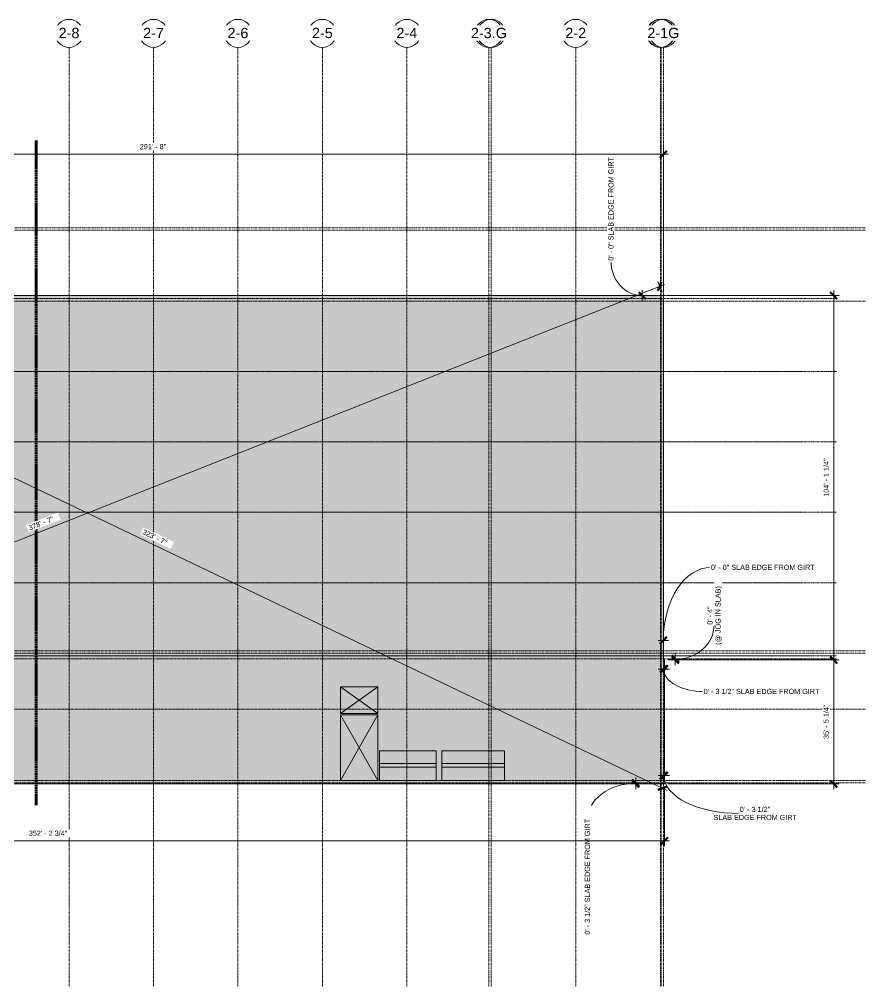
# Model space of a CAD drawing. Header units: inches. Extents: x 11161 to 16905, y -23494 to -20177.
# Drawn here: x 14003 to 16905, y -23494 to -20177 of the extents above; entities that cross this region are included whole.
import ezdxf

# ---------------------------------------------------------------- set-up
doc = ezdxf.new("R2010")
doc.units = ezdxf.units.IN
doc.header["$MEASUREMENT"] = 0
doc.linetypes.add('Dash', pattern=[0.25, 0.125, -0.125])
doc.linetypes.add('Grid Line 1_4_', pattern=[0.4375, 0.25, -0.0625, 0.0625, -0.0625])
for name, color, linetype, lineweight in [('A-ANNO-DIMS', 211, 'Continuous', 9), ('A-ANNO-DIMS-192', 211, 'Continuous', 9), ('A-ANNO-MATC', 214, 'Dash', 140), ('A-FLOR', 192, 'Continuous', 9), ('S-GRID', 1, 'Continuous', 9), ('S-GRID-IDEN', 1, 'Continuous', 9)]:
    doc.layers.add(name, color=color, linetype=linetype, lineweight=lineweight)
doc.styles.add('Arial', font='arial.ttf', dxfattribs={"height": 35.407186})
doc.styles.add('Arial_1', font='arial.ttf', dxfattribs={"height": 17.703593})
doc.dimstyles.new('Linear_-_3_32__Arial', dxfattribs={"dimscale": 12, "dimtxt": 18, "dimasz": 2, "dimexe": 1.5, "dimexo": 1, "dimgap": 1, "dimtad": 1, "dimrnd": 0.25, "dimzin": 1, "dimdsep": 46, "dimlunit": 4, "dimtxsty": 'Arial_1', "dimblk1": 'OBLIQUE', "dimblk2": 'OBLIQUE', "dimsah": 1, "dimcen": 0.09, "dimdle": 1.5, "dimazin": 0, "dimtfac": 1, "dimtdec": 4, "dimtix": 1, "dimtmove": 1, "dimatfit": 3, "dimfxl": 1, "dimtvp": 1, "dimtfill": 1, "dimfrac": 2, "dimtolj": 1, "dimtzin": 0, "dimarcsym": 2})
doc.dimstyles.new('Linear_-_3_32__Arial_1', dxfattribs={"dimscale": 12, "dimtxt": 18, "dimasz": 2, "dimexe": 1.5, "dimexo": 1, "dimgap": 1, "dimtad": 1, "dimrnd": 0.25, "dimzin": 1, "dimdsep": 46, "dimlunit": 4, "dimtxsty": 'Arial_1', "dimblk1": 'OBLIQUE', "dimblk2": 'OBLIQUE', "dimsah": 1, "dimcen": 0.09, "dimdle": 1.5, "dimazin": 0, "dimtfac": 1, "dimtdec": 4, "dimtix": 1, "dimtmove": 0, "dimatfit": 3, "dimfxl": 1, "dimtvp": 1, "dimtfill": 1, "dimfrac": 2, "dimtolj": 1, "dimtzin": 0, "dimarcsym": 2})

# ---------------------------------------------------------------- blocks, each defined once
blk = doc.blocks.new('Grid - Grid Head - Circle-13776-Slab Outline')
at = {"layer": 'S-GRID-IDEN'}
blk.add_circle((0, 0), 0.25, dxfattribs=at)
blk = doc.blocks.new('DIMBLOCK1-Slab Outline')
at = {"layer": 'A-ANNO-DIMS-192'}
for p, q in [((16193.3, -22770.3), (16232.8, -22770.3)), ((16211.3, -22765.3), (16211.3, -22788.3)), ((16211.3, -22770.3), (16211.3, -22765.3)), ((16214.8, -22765.3), (16214.8, -22788.3)), ((16214.8, -22770.3), (16214.8, -22765.3))]:
    blk.add_line(p, q, dxfattribs=at)
at = {"layer": 'A-ANNO-DIMS-192', "lineweight": 50}
for p, q in [((16211.3, -22770.3), (16199.3, -22782.3)), ((16214.8, -22770.3), (16202.8, -22782.3)), ((16211.3, -22770.3), (16223.3, -22758.3)), ((16214.8, -22770.3), (16226.8, -22758.3))]:
    blk.add_line(p, q, dxfattribs=at)
at = {"layer": 'A-ANNO-DIMS-192'}
blk.add_ellipse((16473.3, -22770.3), major_axis=(260.3, 0), ratio=0.499712, start_param=3.141593, end_param=4.712389, dxfattribs=at)
at = {"layer": 'A-ANNO-DIMS-192', "color": 0, "insert": (16383.5, -22905.1), "char_height": 17.704, "width": 340.283, "attachment_point": 1, "line_spacing_factor": 0.938532, "style": 'Arial_1', "bg_fill": 3, "box_fill_scale": 1.25, "bg_fill_color": 0, "bg_fill_transparency": 0}
blk.add_mtext('SLAB EDGE FROM GIRT', dxfattribs=at)
at = {"layer": 'A-ANNO-DIMS-192', "color": 0, "insert": (16473.3, -22877.4), "char_height": 17.704, "width": 124.615, "attachment_point": 1, "line_spacing_factor": 0.938532, "style": 'Arial_1', "bg_fill": 3, "box_fill_scale": 1.25, "bg_fill_color": 0, "bg_fill_transparency": 0}
blk.add_mtext('0\' - 3 1/2"', dxfattribs=at)
blk = doc.blocks.new('_Oblique')
at = {"color": 0, "linetype": 'ByBlock', "lineweight": -2}
blk.add_line((-0.5, -0.5), (0.5, 0.5), dxfattribs=at)
blk = doc.blocks.new('DIMBLOCK2-Slab Outline')
at = {"layer": 'A-ANNO-DIMS-192', "lineweight": 50}
for p, q in [((16116.5, -22795.3), (16104.5, -22783.3)), ((16116.5, -22798.8), (16104.5, -22786.8)), ((16116.5, -22795.3), (16128.5, -22807.3)), ((16116.5, -22798.8), (16128.5, -22810.8))]:
    blk.add_line(p, q, dxfattribs=at)
at = {"layer": 'A-ANNO-DIMS-192'}
for p, q in [((16116.5, -22816.8), (16116.5, -22777.3)), ((16111.5, -22795.3), (16134.5, -22795.3)), ((16116.5, -22795.3), (16111.5, -22795.3)), ((16111.5, -22798.8), (16134.5, -22798.8)), ((16116.5, -22798.8), (16111.5, -22798.8))]:
    blk.add_line(p, q, dxfattribs=at)
blk.add_ellipse((16116.5, -22921.5), major_axis=(165.5, 0), ratio=0.752081, start_param=1.570796, end_param=3.141593, dxfattribs=at)
at = {"layer": 'A-ANNO-DIMS-192', "color": 0, "insert": (15941.9, -23315.8), "char_height": 17.704, "width": 473.206, "attachment_point": 1, "rotation": 90, "line_spacing_factor": 0.938532, "style": 'Arial_1', "bg_fill": 3, "box_fill_scale": 1.25, "bg_fill_color": 0, "bg_fill_transparency": 0}
blk.add_mtext('0\' - 3 1/2" SLAB EDGE FROM GIRT', dxfattribs=at)
blk = doc.blocks.new('DIMBLOCK5-Slab Outline')
at = {"layer": 'A-ANNO-DIMS-192'}
for p, q in [((16252, -22391.6), (16252, -22351.6)), ((16226.8, -22373.6), (16270, -22373.6)), ((16252, -22373.6), (16226.8, -22373.6)), ((16247, -22369.6), (16270, -22369.6)), ((16252, -22369.6), (16247, -22369.6))]:
    blk.add_line(p, q, dxfattribs=at)
at = {"layer": 'A-ANNO-DIMS-192', "lineweight": 50}
for p, q in [((16252, -22369.6), (16240, -22357.6)), ((16252, -22373.6), (16240, -22361.6)), ((16252, -22369.6), (16264, -22381.6)), ((16252, -22373.6), (16264, -22385.6))]:
    blk.add_line(p, q, dxfattribs=at)
at = {"layer": 'A-ANNO-DIMS-192'}
blk.add_ellipse((16252, -22253.1), major_axis=(133.2, 0), ratio=0.889206, start_param=4.712389, end_param=6.283185, dxfattribs=at)
at = {"layer": 'A-ANNO-DIMS-192', "color": 0, "insert": (16390, -22321.7), "char_height": 17.704, "width": 240.258, "attachment_point": 1, "rotation": 90, "line_spacing_factor": 0.938532, "style": 'Arial_1', "bg_fill": 3, "box_fill_scale": 1.25, "bg_fill_color": 0, "bg_fill_transparency": 0}
blk.add_mtext('(@ JOG IN SLAB)', dxfattribs=at)
at = {"layer": 'A-ANNO-DIMS-192', "color": 0, "insert": (16362.3, -22253.1), "char_height": 17.7, "width": 75.434, "attachment_point": 1, "rotation": 90, "line_spacing_factor": 0.938532, "style": 'Arial_1', "bg_fill": 3, "box_fill_scale": 1.25, "bg_fill_color": 0, "bg_fill_transparency": 0}
blk.add_mtext('0\' - 4"', dxfattribs=at)
blk = doc.blocks.new('DIMBLOCK6-Slab Outline')
at = {"layer": 'A-ANNO-DIMS-192'}
for p, q in [((16193.3, -22306.7), (16229.3, -22306.7)), ((16211.3, -22301.7), (16211.3, -22324.7)), ((16211.3, -22306.7), (16211.3, -22301.7)), ((16211.3, -22301.7), (16211.3, -22324.7)), ((16211.3, -22306.7), (16211.3, -22301.7))]:
    blk.add_line(p, q, dxfattribs=at)
at = {"layer": 'A-ANNO-DIMS-192', "lineweight": 50}
for q in [(16199.3, -22318.7), (16199.3, -22318.7), (16223.3, -22294.7), (16223.3, -22294.7)]:
    blk.add_line((16211.3, -22306.7), q, dxfattribs=at)
at = {"layer": 'A-ANNO-DIMS-192'}
blk.add_ellipse((16374.3, -22306.7), major_axis=(0, 250.3), ratio=0.651136, start_param=0, end_param=1.570796, dxfattribs=at)
at = {"layer": 'A-ANNO-DIMS-192', "color": 0, "insert": (16374.3, -22047.3), "char_height": 17.704, "width": 424.025, "attachment_point": 1, "line_spacing_factor": 0.938532, "style": 'Arial_1', "bg_fill": 3, "box_fill_scale": 1.25, "bg_fill_color": 0, "bg_fill_transparency": 0}
blk.add_mtext('0\' - 0" SLAB EDGE FROM GIRT', dxfattribs=at)
blk = doc.blocks.new('DIMBLOCK7-Slab Outline')
at = {"layer": 'A-ANNO-DIMS-192'}
for p, q in [((16193.3, -22405.1), (16232.8, -22405.1)), ((16211.3, -22400.1), (16211.3, -22423.1)), ((16211.3, -22405.1), (16211.3, -22400.1)), ((16214.8, -22400.1), (16214.8, -22423.1)), ((16214.8, -22405.1), (16214.8, -22400.1))]:
    blk.add_line(p, q, dxfattribs=at)
at = {"layer": 'A-ANNO-DIMS-192', "lineweight": 50}
for p, q in [((16211.3, -22405.1), (16199.3, -22417.1)), ((16214.8, -22405.1), (16202.8, -22417.1)), ((16211.3, -22405.1), (16223.3, -22393.1)), ((16214.8, -22405.1), (16226.8, -22393.1))]:
    blk.add_line(p, q, dxfattribs=at)
at = {"layer": 'A-ANNO-DIMS-192'}
blk.add_ellipse((16349.5, -22405.1), major_axis=(136.5, 0), ratio=0.564255, start_param=3.141593, end_param=4.712389, dxfattribs=at)
at = {"layer": 'A-ANNO-DIMS-192', "color": 0, "insert": (16349.5, -22472.9), "char_height": 17.704, "width": 473.206, "attachment_point": 1, "line_spacing_factor": 0.938532, "style": 'Arial_1', "bg_fill": 3, "box_fill_scale": 1.25, "bg_fill_color": 0, "bg_fill_transparency": 0}
blk.add_mtext('0\' - 3 1/2" SLAB EDGE FROM GIRT', dxfattribs=at)
blk = doc.blocks.new('DIMBLOCK8-Slab Outline')
at = {"layer": 'A-ANNO-DIMS-192', "lineweight": 50}
for q in [(16126.7, -21112.3), (16126.7, -21112.3), (16150.7, -21136.3), (16150.7, -21136.3)]:
    blk.add_line((16138.7, -21124.3), q, dxfattribs=at)
at = {"layer": 'A-ANNO-DIMS-192'}
for p, q in [((16133.8, -21124.3), (16156.7, -21124.3)), ((16138.7, -21124.3), (16133.8, -21124.3)), ((16133.8, -21124.3), (16156.7, -21124.3)), ((16138.7, -21124.3), (16133.8, -21124.3)), ((16138.7, -21142.3), (16138.7, -21106.3))]:
    blk.add_line(p, q, dxfattribs=at)
blk.add_ellipse((16138.7, -21004.9), major_axis=(0, 119.4), ratio=0.895953, start_param=1.570796, end_param=3.141593, dxfattribs=at)
at = {"layer": 'A-ANNO-DIMS-192', "color": 0, "insert": (16022.7, -21004.9), "char_height": 17.704, "width": 424.025, "attachment_point": 1, "rotation": 90, "line_spacing_factor": 0.938532, "style": 'Arial_1', "bg_fill": 3, "box_fill_scale": 1.25, "bg_fill_color": 0, "bg_fill_transparency": 0}
blk.add_mtext('0\' - 0" SLAB EDGE FROM GIRT', dxfattribs=at)
blk = doc.blocks.new('DIMBLOCK12-Slab Outline')
at = {"layer": 'A-ANNO-DIMS-192'}
for p, q in [((16223.3, -21124.3), (16813.6, -21124.3)), ((16795.6, -21124.3), (16223.3, -21124.3)), ((16795.6, -21106.3), (16795.6, -22373.6)), ((16226.8, -22373.6), (16813.6, -22373.6)), ((16795.6, -22373.6), (16226.8, -22373.6))]:
    blk.add_line(p, q, dxfattribs=at)
at = {"layer": 'A-ANNO-DIMS-192', "lineweight": 50}
for p, q in [((16795.6, -21124.3), (16783.6, -21112.3)), ((16795.6, -21124.3), (16807.6, -21136.3)), ((16795.6, -22373.6), (16783.6, -22361.6)), ((16795.6, -22373.6), (16807.6, -22385.6))]:
    blk.add_line(p, q, dxfattribs=at)
at = {"layer": 'A-ANNO-DIMS-192', "color": 0, "insert": (16760.6, -21814.4), "char_height": 17.704, "width": 157.182, "attachment_point": 1, "rotation": 90, "line_spacing_factor": 0.938532, "style": 'Arial_1', "bg_fill": 3, "box_fill_scale": 1.25, "bg_fill_color": 0, "bg_fill_transparency": 0}
blk.add_mtext('104\' - 1 1/4"', dxfattribs=at)
blk = doc.blocks.new('DIMBLOCK13-Slab Outline')
at = {"layer": 'A-ANNO-DIMS-192'}
for p, q in [((16226.8, -22373.6), (16813.6, -22373.6)), ((16795.6, -22373.6), (16226.8, -22373.6)), ((16795.6, -22373.6), (16795.6, -22816.8)), ((16226.8, -22798.8), (16813.6, -22798.8)), ((16795.6, -22798.8), (16226.8, -22798.8))]:
    blk.add_line(p, q, dxfattribs=at)
at = {"layer": 'A-ANNO-DIMS-192', "lineweight": 50}
for p, q in [((16795.6, -22373.6), (16783.6, -22361.6)), ((16795.6, -22373.6), (16807.6, -22385.6)), ((16795.6, -22798.8), (16783.6, -22786.8)), ((16795.6, -22798.8), (16807.6, -22810.8))]:
    blk.add_line(p, q, dxfattribs=at)
at = {"layer": 'A-ANNO-DIMS-192', "color": 0, "insert": (16760.6, -22644.9), "char_height": 17.704, "width": 140.898, "attachment_point": 1, "rotation": 90, "line_spacing_factor": 0.938532, "style": 'Arial_1', "bg_fill": 3, "box_fill_scale": 1.25, "bg_fill_color": 0, "bg_fill_transparency": 0}
blk.add_mtext('35\' - 5 1/4"', dxfattribs=at)
blk = doc.blocks.new('DIMBLOCK15-Slab Outline')
at = {"layer": 'A-ANNO-DIMS-192'}
for p, q in [((12711.3, -20879.6), (12711.3, -20621.6)), ((16211.3, -21112.3), (16211.3, -20621.6)), ((12711.3, -20639.6), (16229.3, -20639.6)), ((12711.3, -20639.6), (12711.3, -20879.6)), ((16211.3, -20639.6), (16211.3, -21112.3))]:
    blk.add_line(p, q, dxfattribs=at)
at = {"layer": 'A-ANNO-DIMS-192', "lineweight": 50}
for p, q in [((12711.3, -20639.6), (12723.3, -20627.6)), ((16211.3, -20639.6), (16223.3, -20627.6)), ((12711.3, -20639.6), (12699.3, -20651.6)), ((16211.3, -20639.6), (16199.3, -20651.6))]:
    blk.add_line(p, q, dxfattribs=at)
at = {"layer": 'A-ANNO-DIMS-192', "color": 0, "insert": (14416.3, -20604.7), "char_height": 17.7, "width": 108, "attachment_point": 1, "line_spacing_factor": 0.938532, "style": 'Arial_1', "bg_fill": 3, "box_fill_scale": 1.25, "bg_fill_color": 0, "bg_fill_transparency": 0}
blk.add_mtext('291\' - 8"', dxfattribs=at)
blk = doc.blocks.new('DIMBLOCK17-Slab Outline')
at = {"layer": 'A-ANNO-DIMS-192'}
for p, q in [((11988.1, -22810.8), (11988.1, -23012.2)), ((11988.1, -22994.2), (11988.1, -22810.8)), ((16214.8, -22810.8), (16214.8, -23012.2)), ((16214.8, -22994.2), (16214.8, -22810.8)), ((11970.1, -22994.2), (16232.8, -22994.2))]:
    blk.add_line(p, q, dxfattribs=at)
at = {"layer": 'A-ANNO-DIMS-192', "lineweight": 50}
for p, q in [((11988.1, -22994.2), (12000.1, -22982.2)), ((16214.8, -22994.2), (16226.8, -22982.2)), ((11988.1, -22994.2), (11976.1, -23006.2)), ((16214.8, -22994.2), (16202.8, -23006.2))]:
    blk.add_line(p, q, dxfattribs=at)
at = {"layer": 'A-ANNO-DIMS-192', "color": 0, "insert": (14035.9, -22959.2), "char_height": 17.704, "width": 157.182, "attachment_point": 1, "line_spacing_factor": 0.938532, "style": 'Arial_1', "bg_fill": 3, "box_fill_scale": 1.25, "bg_fill_color": 0, "bg_fill_transparency": 0}
blk.add_mtext('352\' - 2 3/4"', dxfattribs=at)
blk = doc.blocks.new('DIMBLOCK18-Slab Outline')
at = {"layer": 'A-ANNO-DIMS-192'}
for p, q in [((16224.2, -22821), (12688.2, -21131)), ((12706.1, -21135.1), (12696.7, -21155)), ((12704.4, -21138.7), (12706.1, -21135.1)), ((16209.6, -22809.6), (16200.2, -22829.5)), ((16207.9, -22813.2), (16209.6, -22809.6))]:
    blk.add_line(p, q, dxfattribs=at)
at = {"layer": 'A-ANNO-DIMS-192', "lineweight": 50}
for p, q in [((12704.4, -21138.7), (12688.4, -21144.4)), ((12704.4, -21138.7), (12720.4, -21133.1)), ((16207.9, -22813.2), (16191.9, -22818.9)), ((16207.9, -22813.2), (16223.9, -22807.6))]:
    blk.add_line(p, q, dxfattribs=at)
at = {"layer": 'A-ANNO-DIMS-192', "color": 0, "insert": (14430.7, -21925), "char_height": 17.7, "width": 108, "attachment_point": 1, "rotation": 334.4545, "line_spacing_factor": 0.938532, "style": 'Arial_1', "bg_fill": 3, "box_fill_scale": 1.25, "bg_fill_color": 0, "bg_fill_transparency": 0}
blk.add_mtext('323\' - 7"', dxfattribs=at)
blk = doc.blocks.new('DIMBLOCK19-Slab Outline')
at = {"layer": 'A-ANNO-DIMS-192'}
for p, q in [((16215.4, -21085.8), (11958.7, -22773.5)), ((16206.9, -21113.1), (16192, -21075.7)), ((16198.7, -21092.4), (16206.9, -21113.1)), ((11983.6, -22787.6), (11968.8, -22750.2)), ((11975.4, -22766.9), (11983.6, -22787.6))]:
    blk.add_line(p, q, dxfattribs=at)
at = {"layer": 'A-ANNO-DIMS-192', "lineweight": 50}
for p, q in [((16198.7, -21092.4), (16191.9, -21108)), ((16198.7, -21092.4), (16205.4, -21076.8)), ((11975.4, -22766.9), (11982.1, -22751.3)), ((11975.4, -22766.9), (11968.7, -22782.5))]:
    blk.add_line(p, q, dxfattribs=at)
at = {"layer": 'A-ANNO-DIMS-192', "color": 0, "insert": (14032.3, -21913.7), "char_height": 17.7, "width": 108, "attachment_point": 1, "rotation": 21.6281, "line_spacing_factor": 0.938532, "style": 'Arial_1', "bg_fill": 3, "box_fill_scale": 1.25, "bg_fill_color": 0, "bg_fill_transparency": 0}
blk.add_mtext('378\' - 7"', dxfattribs=at)

msp = doc.modelspace()

# ---------------------------------------------------------------- hatches: boundary and pattern name
at = {"layer": 'A-FLOR'}
h = msp.add_hatch(color=256, dxfattribs=at)
h.paths.add_polyline_path([(16214.817, -22798.803), (16214.817, -22373.553), (16211.317, -22373.553), (16211.317, -21124.303), (12711.317, -21124.303), (12711.317, -20891.553), (11988.067, -20891.553), (11988.067, -22798.803), (14099.88, -22798.803)], flags=0)
h.paths.add_polyline_path([(15237.692, -22787.303), (15237.692, -22685.075), (15432.067, -22685.075), (15432.067, -22787.303)], flags=0)
h.paths.add_polyline_path([(15667.192, -22787.303), (15451.317, -22787.303), (15451.317, -22685.075), (15667.192, -22685.075)], flags=0)
h.paths.add_polyline_path([(15104.442, -22787.303), (15104.442, -22561.678), (15232.942, -22561.678), (15232.942, -22787.303)], flags=0)
h.paths.add_polyline_path([(15232.942, -22556.928), (15104.442, -22556.928), (15104.442, -22465.553), (15232.942, -22465.553)], flags=0)
h.paths.add_polyline_path([(12532.547, -21105.847), (12532.547, -20899.553), (12703.317, -20899.553), (12703.317, -21105.847)], flags=0)
for points in [[(15104.442, -22556.928), (15168.692, -22511.24), (15104.442, -22465.553), (15104.442, -22511.24)], [(15168.692, -22511.24), (15232.942, -22465.553), (15104.442, -22465.553)], [(15232.942, -22556.928), (15232.942, -22465.553), (15168.692, -22511.24)], [(15168.692, -22556.928), (15232.942, -22556.928), (15168.692, -22511.24), (15104.442, -22556.928)], [(15168.692, -22674.49), (15232.942, -22561.678), (15104.442, -22561.678)], [(15104.442, -22787.303), (15168.692, -22674.49), (15104.442, -22561.678), (15104.442, -22674.49)], [(15232.942, -22787.303), (15232.942, -22561.678), (15168.692, -22674.49)], [(15232.942, -22787.303), (15168.692, -22674.49), (15104.442, -22787.303), (15168.692, -22787.303)], [(15237.692, -22728.45), (15432.067, -22728.45), (15432.067, -22685.075), (15237.692, -22685.075)], [(15667.192, -22728.45), (15667.192, -22685.075), (15451.317, -22685.075), (15451.317, -22728.45), (15591.43, -22728.45)], [(15239.842, -22740.95), (15432.067, -22740.95), (15432.067, -22728.45), (15237.692, -22728.45), (15237.692, -22740.95)], [(15237.692, -22787.303), (15432.067, -22787.303), (15432.067, -22740.95), (15237.692, -22740.95)], [(15569.597, -22740.95), (15667.192, -22740.95), (15667.192, -22728.45), (15451.317, -22728.45), (15451.317, -22740.95)], [(15488.634, -22787.303), (15667.192, -22787.303), (15667.192, -22740.95), (15451.317, -22740.95), (15451.317, -22787.303)]]:
    msp.add_hatch(color=256, dxfattribs=at).paths.add_polyline_path(points, flags=0)

# ---------------------------------------------------------------- linework, layer by layer
at = {"layer": 'A-ANNO-MATC'}
msp.add_line((14060.817, -20592.328), (14060.817, -22872.328), dxfattribs=at)
at = {"layer": 'A-FLOR'}
for p, q in [((12711.317, -21124.303), (16211.317, -21124.303)), ((16211.317, -21124.303), (16211.317, -22373.553)), ((16211.317, -22373.553), (16214.817, -22373.553)), ((16214.817, -22373.553), (16214.817, -22798.803)), ((15104.442, -22556.928), (15104.442, -22465.553)), ((15232.942, -22556.928), (15104.442, -22465.553)), ((15232.942, -22465.553), (15104.442, -22556.928)), ((15104.442, -22465.553), (15232.942, -22465.553)), ((15232.942, -22465.553), (15232.942, -22556.928)), ((15232.942, -22556.928), (15104.442, -22556.928)), ((15104.442, -22787.303), (15232.942, -22561.678)), ((15104.442, -22561.678), (15232.942, -22561.678)), ((15104.442, -22787.303), (15104.442, -22561.678)), ((15104.442, -22561.678), (15232.942, -22787.303)), ((15232.942, -22561.678), (15232.942, -22787.303)), ((15237.692, -22787.303), (15237.692, -22685.075)), ((15237.692, -22685.075), (15432.067, -22685.075)), ((15432.067, -22685.075), (15432.067, -22787.303)), ((15451.317, -22787.303), (15451.317, -22685.075)), ((15451.317, -22685.075), (15667.192, -22685.075)), ((15667.192, -22685.075), (15667.192, -22787.303)), ((15237.692, -22728.45), (15432.067, -22728.45)), ((15432.067, -22740.95), (15237.692, -22740.95)), ((15451.317, -22728.45), (15667.192, -22728.45)), ((15667.192, -22740.95), (15451.317, -22740.95)), ((15232.942, -22787.303), (15104.442, -22787.303)), ((15432.067, -22787.303), (15237.692, -22787.303)), ((15667.192, -22787.303), (15451.317, -22787.303)), ((16214.817, -22798.803), (11988.067, -22798.803))]:
    msp.add_line(p, q, dxfattribs=at)
at = {"layer": 'S-GRID', "linetype": 'Grid Line 1_4_'}
for p, q in [((14173.817, -23494.103), (14173.817, -20273.094)), ((14173.817, -23494.103), (14173.817, -20273.094)), ((14463.317, -23494.103), (14463.317, -20273.094)), ((14463.317, -23494.103), (14463.317, -20273.094)), ((14752.817, -23494.103), (14752.817, -20273.094)), ((14752.817, -23494.103), (14752.817, -20273.094)), ((15042.317, -23494.103), (15042.317, -20273.094)), ((15042.317, -23494.103), (15042.317, -20273.094)), ((15331.817, -23494.103), (15331.817, -20273.094)), ((15331.817, -23494.103), (15331.817, -20273.094)), ((15613.317, -23494.103), (15613.317, -20273.094)), ((15621.317, -23494.103), (15621.317, -20273.094)), ((15621.317, -23494.103), (15621.317, -20273.094)), ((15910.817, -23494.103), (15910.817, -20273.094)), ((15910.817, -23494.103), (15910.817, -20273.094)), ((16201.317, -23494.103), (16201.317, -20273.094)), ((16203.317, -23494.103), (16203.317, -20273.094)), ((16211.317, -23494.103), (16211.317, -20273.094)), ((16211.317, -23494.103), (16211.317, -20273.094)), ((16904.83, -20891.553), (11295.047, -20891.553)), ((16904.83, -20899.553), (11295.047, -20899.553)), ((16805.382, -21124.303), (11295.047, -21124.303)), ((16805.382, -21134.303), (11295.047, -21134.303)), ((16904.83, -21143.803), (11295.047, -21143.803)), ((16805.382, -21385.053), (11295.047, -21385.053)), ((16687.382, -21385.053), (11295.047, -21385.053)), ((16805.382, -21626.303), (11295.047, -21626.303)), ((16687.382, -21626.303), (11295.047, -21626.303)), ((16805.382, -21867.553), (11295.047, -21867.553)), ((16687.382, -21867.553), (11295.047, -21867.553)), ((16805.382, -22108.803), (11295.047, -22108.803)), ((16687.382, -22108.803), (11295.047, -22108.803)), ((16904.83, -22342.053), (11295.047, -22342.053)), ((16904.83, -22350.053), (11295.047, -22350.053)), ((16805.382, -22359.553), (11295.047, -22359.553)), ((16721.382, -22359.553), (11295.047, -22359.553)), ((16805.382, -22369.553), (11295.047, -22369.553)), ((16904.83, -22543.053), (11295.047, -22543.053)), ((16904.83, -22543.053), (11295.047, -22543.053)), ((16904.83, -22787.303), (11295.047, -22787.303)), ((16904.83, -22787.303), (11295.047, -22787.303)), ((16904.83, -22795.303), (11295.047, -22795.303)), ((16904.83, -22795.303), (11295.047, -22795.303))]:
    msp.add_line(p, q, dxfattribs=at)

# ---------------------------------------------------------------- block references
at = {"layer": 'S-GRID-IDEN', "xscale": 191.9999999999999, "yscale": 191.9999999999999, "zscale": 191.9999999999999}
for p in [(14173.817, -20225.094), (14463.317, -20225.094), (14752.817, -20225.094), (15042.317, -20225.094), (15331.817, -20225.094), (15621.317, -20225.094), (15910.817, -20225.094), (16211.317, -20225.094)]:
    msp.add_blockref('Grid - Grid Head - Circle-13776-Slab Outline', p, dxfattribs=at)

# ---------------------------------------------------------------- next in the draw order: texts
at = {"layer": 'S-GRID-IDEN', "char_height": 35.4072, "attachment_point": 2, "line_spacing_factor": 0.938532, "style": 'Arial', "bg_fill": 3, "box_fill_scale": 1.25, "bg_fill_color": 0, "bg_fill_transparency": 0}
for s, insert, width in [('1-8', (14173.807, -20206.22), 85.104), ('1-7', (14463.307, -20206.22), 85.104), ('1-6', (14752.807, -20206.22), 85.104), ('1-5', (15042.307, -20206.22), 85.104), ('1-4', (15331.807, -20206.22), 85.104), ('1-3', (15621.307, -20206.22), 85.104), ('1-2', (15910.807, -20206.22), 85.104), ('1-1G', (16211.307, -20206.22), 130.896)]:
    msp.add_mtext(s, dxfattribs=dict(at, insert=insert, width=width))

# ---------------------------------------------------------------- next in the draw order: dimensions: what is measured, and where the dimension line sits
at = {"layer": 'A-ANNO-DIMS'}
dim = msp.add_linear_dim(base=(16121.773522099, -21124.302810397), p1=(16121.773522099, -21124.302810397), p2=(16121.773522099, -21124.302810397), dimstyle='Linear_-_3_32__Arial', override={"dimpost": '<>SLAB EDGE FROM GIRT', "dimfxl": 0}, dxfattribs=at)
dim.commit()
dim.dimension.update_dxf_attribs({"geometry": 'DIMBLOCK8-Slab Outline', "text_midpoint": (16034.476969514, -20792.919870163), "dimtype": 160, "text_rotation": 90})
dim = msp.add_linear_dim(base=(16252.019, -22369.553), p1=(16214.817, -22373.553), p2=(16235.048, -22369.553), angle=90, text='<>\\X(@ JOG IN SLAB)', dimstyle='Linear_-_3_32__Arial', override={"dimpost": '<>', "dimfxl": 20.623249}, dxfattribs=at)
dim.commit()
dim.dimension.update_dxf_attribs({"geometry": 'DIMBLOCK5-Slab Outline', "text_midpoint": (16385.905, -22253.07), "dimtype": 160, "text_rotation": 90})
dim = msp.add_linear_dim(base=(16214.817, -22770.289), p1=(16211.317, -22753.318), p2=(16214.817, -22753.318), text='<>\\XSLAB EDGE FROM GIRT', dimstyle='Linear_-_3_32__Arial', override={"dimpost": '<>', "dimfxl": 3.5}, dxfattribs=at)
dim.commit()
dim.dimension.update_dxf_attribs({"geometry": 'DIMBLOCK1-Slab Outline', "text_midpoint": (16473.337, -22900.989), "dimtype": 160})
dim = msp.add_linear_dim(base=(16116.46, -22795.303), p1=(16099.489, -22798.803), p2=(16099.489, -22795.303), angle=90, dimstyle='Linear_-_3_32__Arial', override={"dimpost": '<>SLAB EDGE FROM GIRT', "dimfxl": 3.5}, dxfattribs=at)
dim.commit()
dim.dimension.update_dxf_attribs({"geometry": 'DIMBLOCK2-Slab Outline', "text_midpoint": (15953.677, -23079.232), "dimtype": 160, "text_rotation": 90})

# ---------------------------------------------------------------- next in the draw order: block references
at = {"layer": 'S-GRID-IDEN', "xscale": 191.9999999999999, "yscale": 191.9999999999999, "zscale": 191.9999999999999}
for p in [(14173.817, -20225.094), (14463.317, -20225.094), (14752.817, -20225.094), (15042.317, -20225.094), (15331.817, -20225.094), (15621.317, -20225.094), (15910.817, -20225.094), (16203.317, -20225.094)]:
    msp.add_blockref('Grid - Grid Head - Circle-13776-Slab Outline', p, dxfattribs=at)

# ---------------------------------------------------------------- next in the draw order: dimensions: what is measured, and where the dimension line sits
at = {"layer": 'A-ANNO-DIMS'}
for base, p1, p2, override, picture, middle in [((16211.316528598, -22306.670176052), (16211.316528598, -22289.699613303), (16211.316528598, -22289.699613303), {"dimpost": '<>SLAB EDGE FROM GIRT', "dimfxl": 5.45697e-12}, 'DIMBLOCK6-Slab Outline', (16586.308686619, -22059.052835501)), ((16214.817, -22405.075), (16211.317, -22388.104), (16214.817, -22388.104), {"dimpost": '<>SLAB EDGE FROM GIRT', "dimfxl": 3.5}, 'DIMBLOCK7-Slab Outline', (16586.122, -22484.752))]:
    dim = msp.add_linear_dim(base=base, p1=p1, p2=p2, dimstyle='Linear_-_3_32__Arial', override=override, dxfattribs=at)
    dim.commit()
    dim.dimension.update_dxf_attribs({"geometry": picture, "text_midpoint": middle, "dimtype": 160})

# ---------------------------------------------------------------- next in the draw order: texts
at = {"layer": 'S-GRID-IDEN', "char_height": 35.4072, "width": 85.104, "attachment_point": 2, "line_spacing_factor": 0.938532, "style": 'Arial', "bg_fill": 3, "box_fill_scale": 1.25, "bg_fill_color": 0, "bg_fill_transparency": 0}
for s, insert in [('2-8', (14173.807, -20206.22)), ('2-7', (14463.307, -20206.22)), ('2-6', (14752.807, -20206.22)), ('2-5', (15042.307, -20206.22)), ('2-4', (15331.807, -20206.22)), ('2-3', (15621.307, -20206.22)), ('2-2', (15910.807, -20206.22)), ('2-1', (16203.307, -20206.22))]:
    msp.add_mtext(s, dxfattribs=dict(at, insert=insert))

# ---------------------------------------------------------------- next in the draw order: dimensions: what is measured, and where the dimension line sits
at = {"layer": 'A-ANNO-DIMS'}
dim = msp.add_linear_dim(base=(16795.557, -22373.553), p1=(16211.317, -21124.303), p2=(16214.817, -22373.553), angle=90, dimstyle='Linear_-_3_32__Arial_1', override={"dimpost": '<>', "dimfxl": 1249.254903}, dxfattribs=at)
dim.commit()
dim.dimension.update_dxf_attribs({"geometry": 'DIMBLOCK12-Slab Outline', "text_midpoint": (16774.403, -21748.928)})

# ---------------------------------------------------------------- next in the draw order: block references
at = {"layer": 'S-GRID-IDEN', "xscale": 191.9999999999999, "yscale": 191.9999999999999, "zscale": 191.9999999999999}
for p in [(15613.317, -20225.094), (16201.317, -20225.094)]:
    msp.add_blockref('Grid - Grid Head - Circle-13776-Slab Outline', p, dxfattribs=at)

# ---------------------------------------------------------------- next in the draw order: dimensions: what is measured, and where the dimension line sits
at = {"layer": 'A-ANNO-DIMS'}
dim = msp.add_linear_dim(base=(16211.317, -20639.636), p1=(12711.317, -20891.553), p2=(16211.317, -21124.303), dimstyle='Linear_-_3_32__Arial_1', override={"dimpost": '<>', "dimfxl": 3507.7304}, dxfattribs=at)
dim.commit()
dim.dimension.update_dxf_attribs({"geometry": 'DIMBLOCK15-Slab Outline', "text_midpoint": (14461.317, -20618.597)})
dim = msp.add_linear_dim(base=(16795.557, -22798.803), p1=(16214.817, -22373.553), p2=(16214.817, -22798.803), angle=90, dimstyle='Linear_-_3_32__Arial_1', override={"dimpost": '<>', "dimfxl": 425.25}, dxfattribs=at)
dim.commit()
dim.dimension.update_dxf_attribs({"geometry": 'DIMBLOCK13-Slab Outline', "text_midpoint": (16774.397, -22586.178)})

# ---------------------------------------------------------------- next in the draw order: texts
at = {"layer": 'S-GRID-IDEN', "char_height": 35.4072, "width": 147.312, "attachment_point": 2, "line_spacing_factor": 0.938532, "style": 'Arial', "bg_fill": 3, "box_fill_scale": 1.25, "bg_fill_color": 0, "bg_fill_transparency": 0}
for s, insert in [('2-3.G', (15613.307, -20206.22)), ('1-1.G', (16201.307, -20206.22))]:
    msp.add_mtext(s, dxfattribs=dict(at, insert=insert))

# ---------------------------------------------------------------- next in the draw order: dimensions: what is measured, and where the dimension line sits
at = {"layer": 'A-ANNO-DIMS'}
dim = msp.add_linear_dim(base=(16214.817, -22994.169), p1=(11988.067, -22798.803), p2=(16214.817, -22798.803), dimstyle='Linear_-_3_32__Arial_1', override={"dimpost": '<>', "dimfxl": 4226.75}, dxfattribs=at)
dim.commit()
dim.dimension.update_dxf_attribs({"geometry": 'DIMBLOCK17-Slab Outline', "text_midpoint": (14101.442, -22973.01)})

# ---------------------------------------------------------------- next in the draw order: block references
at = {"layer": 'S-GRID-IDEN', "xscale": 191.9999999999999, "yscale": 191.9999999999999, "zscale": 191.9999999999999}
msp.add_blockref('Grid - Grid Head - Circle-13776-Slab Outline', (16211.317, -20225.094), dxfattribs=at)

# ---------------------------------------------------------------- next in the draw order: dimensions: what is measured, and where the dimension line sits
at = {"layer": 'A-ANNO-DIMS'}
dim = msp.add_linear_dim(base=(12704.426, -21138.72), p1=(16214.817, -22798.803), p2=(12711.317, -21124.303), angle=334.454503, dimstyle='Linear_-_3_32__Arial_1', override={"dimpost": '<>', "dimfxl": 3883.0996}, dxfattribs=at)
dim.commit()
dim.dimension.update_dxf_attribs({"geometry": 'DIMBLOCK18-Slab Outline', "text_midpoint": (14465.251, -21956.982)})

# ---------------------------------------------------------------- next in the draw order: texts
at = {"layer": 'S-GRID-IDEN', "insert": (16211.307, -20206.22), "char_height": 35.4072, "width": 130.896, "attachment_point": 2, "line_spacing_factor": 0.938532, "style": 'Arial', "bg_fill": 3, "box_fill_scale": 1.25, "bg_fill_color": 0, "bg_fill_transparency": 0}
msp.add_mtext('2-1G', dxfattribs=at)

# ---------------------------------------------------------------- next in the draw order: dimensions: what is measured, and where the dimension line sits
at = {"layer": 'A-ANNO-DIMS'}
dim = msp.add_linear_dim(base=(11975.416, -22766.898), p1=(16211.317, -21124.303), p2=(11988.067, -22798.803), angle=21.628108, dimstyle='Linear_-_3_32__Arial_1', override={"dimpost": '<>', "dimfxl": 4543.103654}, dxfattribs=at)
dim.commit()
dim.dimension.update_dxf_attribs({"geometry": 'DIMBLOCK19-Slab Outline', "text_midpoint": (14079.285, -21910.085)})

doc.saveas('drawing.dxf')
